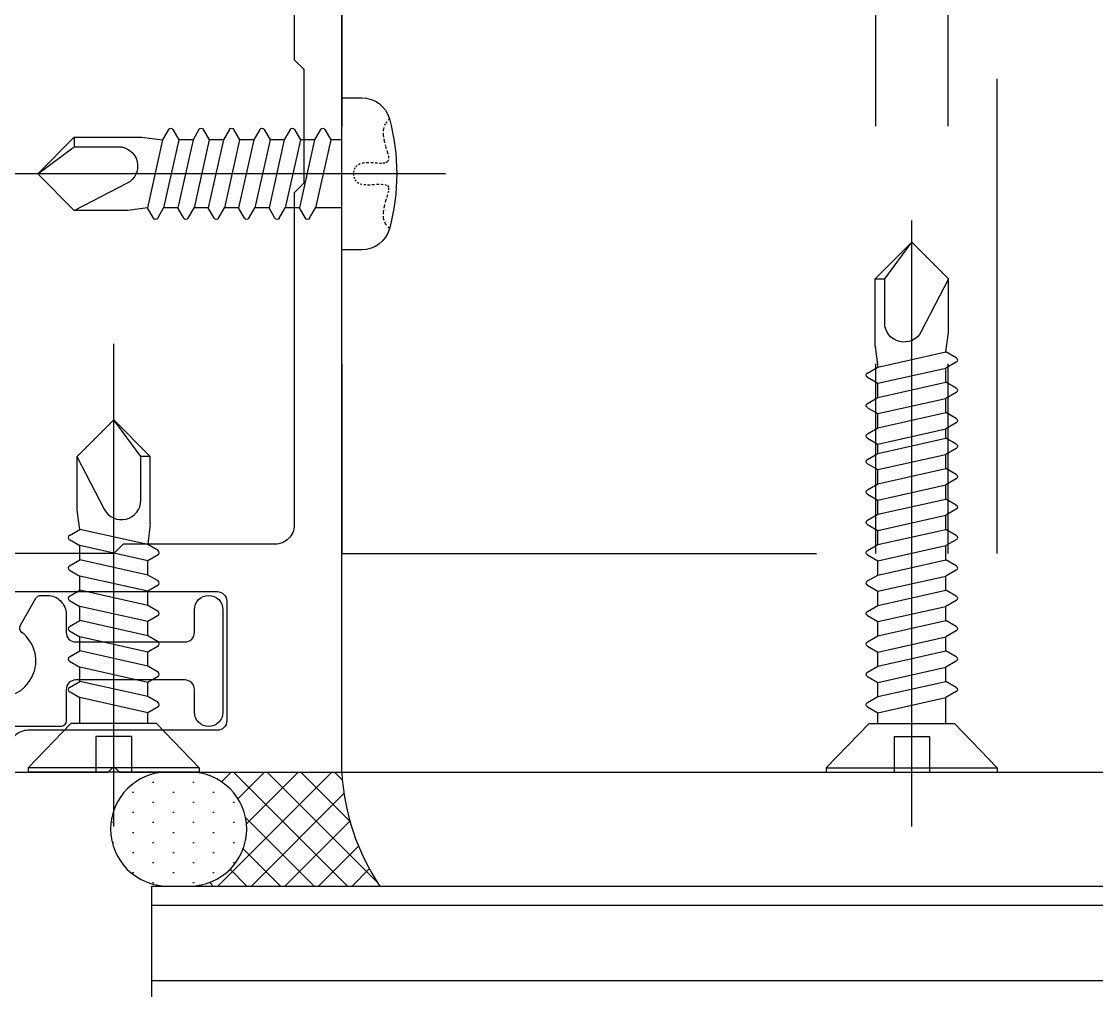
# Model space of a CAD drawing. Extents: x 93 to 3288, y 42 to 1146.
# Drawn here: x 151.6 to 208.1, y 240.1 to 291.1 of the extents above; entities that cross this region are included whole.
import ezdxf

# ---------------------------------------------------------------- set-up
doc = ezdxf.new("R2010")
doc.units = 0
doc.header["$LTSCALE"] = 200
doc.header["$MEASUREMENT"] = 0
for name, pattern in [('CEN-GAUN', [32.2, 30, -1, 0.2, -1]), ('DASHED', [0.3, 0.17, -0.13]), ('HIDDEN', [0.375, 0.25, -0.125]), ('PHANTOM', [25, 20, -1, 1, -1, 1, -1])]:
    doc.linetypes.add(name, pattern=pattern)
doc.layers.get('0').update_dxf_attribs({"linetype": 'CONTINUOUS'})
for name, color, linetype in [('05SB', 5, 'HIDDEN'), ('A-BACKUPROD', 2, 'CONTINUOUS'), ('A-DIES', 3, 'CONTINUOUS'), ('A-ELE', 60, 'CONTINUOUS'), ('A-HAT', 1, 'CONTINUOUS'), ('A-SCREW', 1, 'CONTINUOUS'), ('CEN', 1, 'CEN-GAUN'), ('Glass', 4, 'CONTINUOUS'), ('SEALANT', 1, 'CONTINUOUS')]:
    doc.layers.add(name, color=color, linetype=linetype)

# ---------------------------------------------------------------- blocks, each defined once
blk = doc.blocks.new('JA-DM-34(JA-D-326)')
at = {"layer": 'A-DIES'}
for points in [[(5102.953, 2561.892), (5056.053, 2561.892, -0.414214), (5055.553, 2562.392), (5055.553, 2568.692, -0.414214), (5056.053, 2569.192), (5066.003, 2569.192, 0.414214), (5067.003, 2570.192)], [(5052.003, 2498.892), (5052.003, 2533.892), (5051.503, 2534.392), (5051.503, 2540.392), (5052.003, 2540.892), (5052.003, 2558.392, -0.414214), (5053.003, 2559.392), (5061.003, 2559.392), (5061.503, 2559.892), (5067.503, 2559.892), (5068.003, 2559.392), (5091.003, 2559.392), (5091.503, 2559.892), (5097.503, 2559.892), (5098.003, 2559.392), (5106.003, 2559.392, -0.414214), (5107.003, 2558.392), (5107.003, 2540.892), (5107.503, 2540.392), (5107.503, 2534.392), (5107.003, 2533.892), (5107.003, 2498.892)]]:
    blk.add_lwpolyline(points, format="xyb", dxfattribs=at)
blk.add_lwpolyline([(5066.703, 2571.392), (5061.803, 2571.392), (5061.503, 2571.092), (5061.203, 2571.392), (5049.503, 2571.392), (5049.503, 2471.392)], dxfattribs=at)
blk = doc.blocks.new('SC')
at = {"color": 9}
for p, q in [((16364.657, -9698.824), (16364.657, -9689.824)), ((16364.882, -9689.824), (16364.657, -9689.824)), ((16364.882, -9698.824), (16364.657, -9698.824))]:
    blk.add_line(p, q, dxfattribs=at)
at = {"color": 9, "linetype": 'Continuous'}
for p, q in [((16364.882, -9698.824), (16364.882, -9689.824)), ((16364.882, -9689.824), (16367.207, -9692.074)), ((16367.207, -9696.574), (16367.207, -9692.074)), ((16368.894, -9691.989), (16368.579, -9692.534)), ((16369.119, -9691.989), (16369.433, -9692.534)), ((16370.494, -9691.989), (16370.179, -9692.534)), ((16370.719, -9691.989), (16371.033, -9692.534)), ((16372.094, -9691.989), (16371.779, -9692.534)), ((16372.319, -9691.989), (16372.633, -9692.534)), ((16373.694, -9691.989), (16373.379, -9692.534)), ((16373.919, -9691.989), (16374.233, -9692.534)), ((16375.294, -9691.989), (16374.979, -9692.534)), ((16375.519, -9691.989), (16375.833, -9692.534)), ((16376.894, -9691.989), (16376.579, -9692.534)), ((16377.119, -9691.989), (16377.433, -9692.534)), ((16367.207, -9692.534), (16368.579, -9692.534)), ((16367.779, -9696.114), (16368.579, -9692.534)), ((16368.633, -9696.114), (16369.433, -9692.534)), ((16369.379, -9696.114), (16370.179, -9692.534)), ((16369.433, -9692.534), (16370.179, -9692.534)), ((16370.233, -9696.114), (16371.033, -9692.534)), ((16370.979, -9696.114), (16371.779, -9692.534)), ((16371.033, -9692.534), (16371.779, -9692.534)), ((16371.833, -9696.114), (16372.633, -9692.534)), ((16372.579, -9696.114), (16373.379, -9692.534)), ((16372.633, -9692.534), (16373.379, -9692.534)), ((16373.433, -9696.114), (16374.233, -9692.534)), ((16374.179, -9696.114), (16374.979, -9692.534)), ((16374.233, -9692.534), (16374.979, -9692.534)), ((16375.033, -9696.114), (16375.833, -9692.534)), ((16375.779, -9696.114), (16376.579, -9692.534)), ((16375.833, -9692.534), (16376.579, -9692.534)), ((16376.633, -9696.114), (16377.433, -9692.534)), ((16377.433, -9692.534), (16378.455, -9692.396)), ((16378.455, -9692.396), (16381.28, -9692.396)), ((16381.275, -9692.388), (16378.497, -9693.827)), ((16383.207, -9694.324), (16381.28, -9692.396)), ((16383.207, -9694.324), (16381.28, -9696.251)), ((16381.28, -9695.751), (16383.207, -9694.324)), ((16367.207, -9696.114), (16367.779, -9696.114)), ((16368.094, -9696.659), (16367.779, -9696.114)), ((16368.319, -9696.659), (16368.633, -9696.114)), ((16368.633, -9696.114), (16369.379, -9696.114)), ((16369.694, -9696.659), (16369.379, -9696.114)), ((16369.919, -9696.659), (16370.233, -9696.114)), ((16370.233, -9696.114), (16370.979, -9696.114)), ((16371.294, -9696.659), (16370.979, -9696.114)), ((16371.519, -9696.659), (16371.833, -9696.114)), ((16371.833, -9696.114), (16372.579, -9696.114)), ((16372.894, -9696.659), (16372.579, -9696.114)), ((16373.119, -9696.659), (16373.433, -9696.114)), ((16373.433, -9696.114), (16374.179, -9696.114)), ((16374.494, -9696.659), (16374.179, -9696.114)), ((16374.719, -9696.659), (16375.033, -9696.114)), ((16375.033, -9696.114), (16375.779, -9696.114)), ((16376.094, -9696.659), (16375.779, -9696.114)), ((16376.319, -9696.659), (16376.633, -9696.114)), ((16377.719, -9696.251), (16376.633, -9696.114)), ((16378.965, -9695.751), (16381.28, -9695.751)), ((16381.28, -9696.251), (16381.28, -9695.751)), ((16364.882, -9698.824), (16367.207, -9696.574)), ((16377.719, -9696.251), (16381.28, -9696.251))]:
    blk.add_line(p, q, dxfattribs=at)
at = {"color": 9, "linetype": 'DASHED'}
for p, q in [((16366.532, -9693.386), (16364.657, -9693.386)), ((16366.532, -9695.261), (16366.532, -9693.386)), ((16366.532, -9695.261), (16364.657, -9695.261))]:
    blk.add_line(p, q, dxfattribs=at)
at = {"color": 9, "linetype": 'Continuous'}
for centre, radius, start, end in [((16369.006, -9692.054), 0.13, 30, 150), ((16370.606, -9692.054), 0.13, 30, 150), ((16372.206, -9692.054), 0.13, 30, 150), ((16373.806, -9692.054), 0.13, 30, 150), ((16375.406, -9692.054), 0.13, 30, 150), ((16377.006, -9692.054), 0.13, 30, 150), ((16378.965, -9694.732), 1.019, 117.365, 270), ((16368.206, -9696.594), 0.13, 210, 330), ((16369.806, -9696.594), 0.13, 210, 330), ((16371.406, -9696.594), 0.13, 210, 330), ((16373.006, -9696.594), 0.13, 210, 330), ((16374.606, -9696.594), 0.13, 210, 330), ((16376.206, -9696.594), 0.13, 210, 330)]:
    blk.add_arc(centre, radius, start, end, dxfattribs=at)
at = {"layer": 'CEN'}
blk.add_line((16361.787, -9694.324), (16387.207, -9694.324), dxfattribs=at)
blk = doc.blocks.new('JA-DM-03(JA-D-282)')
at = {"layer": 'A-DIES'}
blk.add_lwpolyline([(9.835, -5.3, 0.267949), (10.095, -5.15), (10.91, -3.737, 0.374693), (10.834, -3.351, -2.917647), (13.166, -3.351, 0.374693), (13.09, -3.737), (13.905, -5.15, 0.267949), (14.165, -5.3), (14.5, -5.3, 0.414214), (15.5, -4.3), (15.5, -3.35, -0.414214), (16, -2.85), (21.75, -2.85, -0.414214), (22.25, -3.35), (22.25, -4.55, 1), (23.75, -4.55), (23.75, 0.85, 1), (22.25, 0.85), (22.25, -0.35, -0.414214), (21.75, -0.85), (16, -0.85, -0.414214), (15.5, -0.35), (15.5, 1.3, 0.414214), (15.2, 1.6), (11, 1.6, -0.414214), (10, 2.6), (10, 4.117, -0.277513), (10.266, 4.558, 0.18552), (10.501, 4.829), (10.973, 6.127, 0.548619), (10.688, 6.499), (8.47, 6.305, 0.176327), (8.16, 6.16), (7.9, 5.9, 0.586901), (8.138, 5.06), (8.235, 5.034), (8.7, 3.3), (8.7, 3.1, -0.6885), (8.176, 2.9, 0.213422), (7.953, 3), (4.1, 3, -0.414214), (3.8, 3.3), (3.8, 3.516, -0.137872), (3.844, 3.672), (4.77, 5.189, 0.585524), (4.596, 5.5), (3.178, 5.5, 0.261413), (2.324, 5.021), (1.383, 3.479, -0.261413), (0.529, 3), (-0.529, 3, -0.261413), (-1.383, 3.479), (-2.324, 5.021, 0.261413), (-3.178, 5.5), (-4.596, 5.5, 0.585524), (-4.77, 5.189), (-3.844, 3.672, -0.137872), (-3.8, 3.516), (-3.8, 3.3, -0.414214), (-4.1, 3), (-7.953, 3, 0.213422), (-8.176, 2.9, -0.6885), (-8.7, 3.1), (-8.7, 3.3), (-8.235, 5.034), (-8.138, 5.06, 0.586901), (-7.9, 5.9), (-8.16, 6.16, 0.176327), (-8.47, 6.305), (-10.688, 6.499, 0.548619), (-10.973, 6.127), (-10.501, 4.829, 0.18552), (-10.266, 4.558, -0.277513), (-10, 4.117), (-10, 2.6, -0.414214), (-11, 1.6), (-15.2, 1.6, 0.414214), (-15.5, 1.3), (-15.5, -0.35, -0.414214), (-16, -0.85), (-21.75, -0.85, -0.414214), (-22.25, -0.35), (-22.25, 0.85, 1), (-23.75, 0.85), (-23.75, -4.55, 1), (-22.25, -4.55), (-22.25, -3.35, -0.414214), (-21.75, -2.85), (-16, -2.85, -0.414214), (-15.5, -3.35), (-15.5, -4.3, 0.414214), (-14.5, -5.3), (-14.165, -5.3, 0.267949), (-13.905, -5.15), (-13.09, -3.737, 0.374693), (-13.166, -3.351, -2.917647), (-10.834, -3.351, 0.374693), (-10.91, -3.737), (-10.095, -5.15, 0.267949), (-9.835, -5.3), (-9.5, -5.3, 0.414214), (-8.5, -4.3), (-8.5, -0.5, -0.414214), (-8, 0), (8, 0, -0.414214), (8.5, -0.5), (8.5, -4.3, 0.414214), (9.5, -5.3)], format="xyb", close=True, dxfattribs=at)
blk = doc.blocks.new('*U63')
at = {"layer": 'Glass', "color": 5, "linetype": 'PHANTOM', "ltscale": 2}
for p, q in [((21, -123.461), (21, 0)), ((25, 0), (25, -123.461))]:
    blk.add_line(p, q, dxfattribs=at)
at = {"layer": 'Glass'}
blk.add_lwpolyline([(20, -123.461), (20, 0), (26, 0), (26, -123.461)], dxfattribs=at)
blk = doc.blocks.new('A$C15B363F9')
at = {"layer": 'A-SCREW'}
for p, q in [((5.79, 19.996), (5.79, 19.428)), ((5.79, 19.428), (2.21, 18.628)), ((6.335, 19.114), (5.79, 19.428)), ((6.335, 18.889), (5.79, 18.574)), ((1.665, 18.314), (2.21, 18.628)), ((5.79, 18.574), (2.21, 17.774)), ((5.79, 18.574), (5.79, 17.828)), ((1.665, 18.089), (2.21, 17.774)), ((5.79, 17.828), (2.21, 17.028)), ((2.21, 17.774), (2.21, 17.028)), ((6.335, 17.514), (5.79, 17.828)), ((1.665, 16.714), (2.21, 17.028)), ((6.335, 17.289), (5.79, 16.974)), ((1.665, 16.489), (2.21, 16.174)), ((5.79, 16.974), (2.21, 16.174)), ((5.79, 16.974), (5.79, 16.228)), ((5.79, 16.228), (2.21, 15.428)), ((2.21, 16.174), (2.21, 15.428)), ((6.335, 15.914), (5.79, 16.228)), ((1.665, 15.114), (2.21, 15.428)), ((5.79, 15.374), (2.21, 14.574)), ((6.335, 15.689), (5.79, 15.374)), ((5.79, 15.374), (5.79, 14.628)), ((1.665, 14.889), (2.21, 14.574)), ((5.79, 14.628), (2.21, 13.828)), ((2.21, 14.574), (2.21, 13.828)), ((6.335, 14.314), (5.79, 14.628)), ((1.665, 13.514), (2.21, 13.828)), ((5.79, 13.774), (2.21, 12.974)), ((6.335, 14.089), (5.79, 13.774)), ((5.79, 13.774), (5.79, 13.028)), ((1.665, 13.289), (2.21, 12.974)), ((5.79, 13.028), (2.21, 12.228)), ((6.335, 12.714), (5.79, 13.028)), ((2.21, 12.974), (2.21, 12.228)), ((6.335, 12.489), (5.79, 12.174)), ((1.665, 11.914), (2.21, 12.228)), ((5.79, 12.174), (2.21, 11.374)), ((5.79, 12.174), (5.79, 11.428)), ((1.665, 11.689), (2.21, 11.374)), ((5.79, 11.428), (2.21, 10.628)), ((2.21, 11.374), (2.21, 10.628)), ((6.335, 11.114), (5.79, 11.428)), ((6.335, 10.889), (5.79, 10.574)), ((1.665, 10.314), (2.21, 10.628)), ((5.79, 10.574), (2.21, 9.774)), ((1.665, 10.089), (2.21, 9.774)), ((5.927, 5.927), (5.427, 5.927))]:
    blk.add_line(p, q, dxfattribs=at)
blk.add_lwpolyline([(0, 20), (8, 20), (8, 21.065, 0.338208), (6.895, 22.512, 0.133928), (1.105, 22.512, 0.338208), (0, 21.065)], format="xyb", close=True, dxfattribs=at)
at = {"layer": 'A-SCREW', "color": 6, "linetype": 'DASHED', "ltscale": 0.0004}
blk.add_lwpolyline([(6.895, 22.512), (6.633, 22.292), (6.34, 22.19), (6.031, 22.179), (5.72, 22.23), (5.42, 22.313), (5.147, 22.4), (4.915, 22.462), (4.738, 22.471), (4.625, 22.405), (4.566, 22.272), (4.547, 22.088), (4.552, 21.87), (4.568, 21.633), (4.578, 21.393), (4.569, 21.165), (4.526, 20.967), (4.437, 20.81), (4.312, 20.699), (4.162, 20.632), (4, 20.609), (3.838, 20.632), (3.688, 20.699), (3.563, 20.81), (3.474, 20.967), (3.431, 21.165), (3.422, 21.393), (3.432, 21.633), (3.448, 21.87), (3.453, 22.088), (3.434, 22.272), (3.375, 22.405), (3.262, 22.471), (3.085, 22.462), (2.853, 22.4), (2.58, 22.313), (2.28, 22.23), (1.969, 22.179), (1.66, 22.19), (1.367, 22.292), (1.105, 22.512)], dxfattribs=at)
at = {"layer": 'A-SCREW'}
for points in [[(2.21, 19.996), (2.21, 18.628)], [(2.21, 9.774), (2.073, 8.752), (2.073, 5.927), (4, 4), (5.927, 5.927), (5.927, 9.489), (5.79, 10.574)]]:
    blk.add_lwpolyline(points, dxfattribs=at)
blk.add_lwpolyline([(4, 4), (5.427, 5.927), (5.427, 8.242, 0.785758), (3.503, 8.711), (2.065, 5.932)], format="xyb", dxfattribs=at)
for centre, start, end in [((6.27, 19.001), 300, 60), ((1.73, 18.201), 120, 240), ((6.27, 17.401), 300, 60), ((1.73, 16.601), 120, 240), ((6.27, 15.801), 300, 60), ((1.73, 15.001), 120, 240), ((6.27, 14.201), 300, 60), ((1.73, 13.401), 120, 240), ((6.27, 12.601), 300, 60), ((1.73, 11.801), 120, 240), ((6.27, 11.001), 300, 60), ((1.73, 10.201), 120, 240)]:
    blk.add_arc(centre, 0.13, start, end, dxfattribs=at)
at = {"layer": 'CEN'}
blk.add_line((4, 25.465), (4, 0), dxfattribs=at)
blk = doc.blocks.new('SP30')
at = {"color": 6, "linetype": 'Continuous'}
for p, q in [((0, 27.9), (-1.927, 25.973)), ((0, 27.9), (1.927, 25.973)), ((1.427, 25.973), (0, 27.9)), ((-1.935, 25.968), (-0.497, 23.189)), ((-1.927, 23.147), (-1.927, 25.973)), ((1.427, 23.658), (1.427, 25.973)), ((1.927, 25.973), (1.427, 25.973)), ((1.927, 22.411), (1.927, 25.973)), ((-1.79, 22.126), (-1.927, 23.147)), ((-2.335, 21.811), (-1.79, 22.126)), ((1.79, 21.326), (-1.79, 22.126)), ((1.927, 22.411), (1.79, 21.326)), ((-2.335, 21.586), (-1.79, 21.272)), ((1.79, 20.472), (-1.79, 21.272)), ((-1.79, 20.526), (-1.79, 21.272)), ((2.335, 21.011), (1.79, 21.326)), ((-2.335, 20.211), (-1.79, 20.526)), ((1.79, 19.726), (-1.79, 20.526)), ((2.335, 20.786), (1.79, 20.472)), ((1.79, 19.726), (1.79, 20.472)), ((-2.335, 19.986), (-1.79, 19.672)), ((1.79, 18.872), (-1.79, 19.672)), ((-1.79, 18.926), (-1.79, 19.672)), ((2.335, 19.411), (1.79, 19.726)), ((-2.335, 18.611), (-1.79, 18.926)), ((1.79, 18.126), (-1.79, 18.926)), ((2.335, 19.186), (1.79, 18.872)), ((1.79, 18.126), (1.79, 18.872)), ((-2.335, 18.386), (-1.79, 18.072)), ((2.335, 17.811), (1.79, 18.126)), ((-2.335, 17.261), (-1.79, 17.576)), ((1.79, 17.272), (-1.79, 18.072)), ((-1.79, 17.576), (-1.79, 18.072)), ((1.79, 16.776), (-1.79, 17.576)), ((2.335, 17.586), (1.79, 17.272)), ((-2.335, 17.036), (-1.79, 16.722)), ((1.79, 16.776), (1.79, 17.272)), ((1.79, 15.922), (-1.79, 16.722)), ((-1.79, 15.976), (-1.79, 16.722)), ((2.335, 16.461), (1.79, 16.776)), ((-2.335, 15.661), (-1.79, 15.976)), ((1.79, 15.176), (-1.79, 15.976)), ((2.335, 16.236), (1.79, 15.922)), ((1.79, 15.176), (1.79, 15.922)), ((-2.335, 15.436), (-1.79, 15.122)), ((1.79, 14.322), (-1.79, 15.122)), ((-1.79, 14.376), (-1.79, 15.122)), ((2.335, 14.861), (1.79, 15.176)), ((-2.335, 14.061), (-1.79, 14.376)), ((1.79, 13.576), (-1.79, 14.376)), ((1.79, 13.576), (-1.79, 14.376)), ((2.335, 14.636), (1.79, 14.322)), ((1.79, 13.576), (1.79, 14.322)), ((1.79, 13.576), (1.79, 14.322)), ((-2.335, 13.836), (-1.79, 13.522)), ((-2.335, 13.836), (-1.79, 13.522)), ((1.79, 12.722), (-1.79, 13.522)), ((-1.79, 12.776), (-1.79, 13.522)), ((2.335, 13.261), (1.79, 13.576)), ((2.335, 13.036), (1.79, 12.722)), ((-2.335, 12.461), (-1.79, 12.776)), ((1.79, 11.976), (-1.79, 12.776)), ((1.79, 11.976), (1.79, 12.722)), ((-2.335, 12.236), (-1.79, 11.922)), ((1.79, 11.122), (-1.79, 11.922)), ((-1.79, 11.176), (-1.79, 11.922)), ((2.335, 11.661), (1.79, 11.976)), ((2.335, 11.436), (1.79, 11.122)), ((-2.335, 10.861), (-1.79, 11.176)), ((1.79, 10.376), (-1.79, 11.176)), ((1.79, 10.376), (-1.79, 11.176)), ((1.79, 10.376), (1.79, 11.122)), ((1.79, 10.376), (1.79, 11.122)), ((-2.335, 10.636), (-1.79, 10.322)), ((-2.335, 10.636), (-1.79, 10.322)), ((1.79, 9.522), (-1.79, 10.322)), ((-1.79, 9.576), (-1.79, 10.322)), ((2.335, 10.061), (1.79, 10.376)), ((2.335, 9.836), (1.79, 9.522)), ((-2.335, 9.261), (-1.79, 9.576)), ((1.79, 8.776), (-1.79, 9.576)), ((1.79, 8.776), (1.79, 9.522)), ((-2.335, 9.036), (-1.79, 8.722)), ((1.79, 7.922), (-1.79, 8.722)), ((-1.79, 7.976), (-1.79, 8.722)), ((2.335, 8.461), (1.79, 8.776)), ((-2.335, 7.661), (-1.79, 7.976)), ((1.79, 7.176), (-1.79, 7.976)), ((1.79, 7.176), (-1.79, 7.976)), ((2.335, 8.236), (1.79, 7.922)), ((1.79, 7.176), (1.79, 7.922)), ((1.79, 7.176), (1.79, 7.922)), ((-2.335, 7.436), (-1.79, 7.122)), ((-2.335, 7.436), (-1.79, 7.122)), ((1.79, 6.322), (-1.79, 7.122)), ((-1.79, 6.376), (-1.79, 7.122)), ((2.335, 6.861), (1.79, 7.176)), ((-2.335, 6.061), (-1.79, 6.376)), ((1.79, 5.576), (-1.79, 6.376)), ((2.335, 6.636), (1.79, 6.322)), ((1.79, 5.576), (1.79, 6.322)), ((-2.335, 5.836), (-1.79, 5.522)), ((1.79, 4.722), (-1.79, 5.522)), ((-1.79, 4.776), (-1.79, 5.522)), ((2.335, 5.261), (1.79, 5.576)), ((-2.335, 4.461), (-1.79, 4.776)), ((1.79, 3.976), (-1.79, 4.776)), ((2.335, 5.036), (1.79, 4.722)), ((1.79, 3.976), (1.79, 4.722)), ((-2.335, 4.236), (-1.79, 3.922)), ((2.335, 3.661), (1.79, 3.976)), ((1.79, 3.122), (-1.79, 3.922)), ((-1.79, 2.55), (-1.79, 3.922)), ((2.335, 3.436), (1.79, 3.122)), ((1.79, 2.55), (1.79, 3.122)), ((-4.5, 0.225), (-2.25, 2.55)), ((2.25, 2.55), (-2.25, 2.55)), ((4.5, 0.225), (2.25, 2.55)), ((4.5, 0.225), (-4.5, 0.225))]:
    blk.add_line(p, q, dxfattribs=at)
at = {"color": 6, "linetype": 'DASHED'}
for p, q in [((-0.937, 1.875), (-0.937, 0)), ((0.937, 1.875), (-0.937, 1.875)), ((0.937, 1.875), (0.937, 0))]:
    blk.add_line(p, q, dxfattribs=at)
at = {"color": 6}
for p, q in [((-4.5, 0.225), (-4.5, 0)), ((4.5, 0), (-4.5, 0)), ((4.5, 0.225), (4.5, 0))]:
    blk.add_line(p, q, dxfattribs=at)
at = {"color": 6, "linetype": 'Continuous'}
for centre, radius, start, end in [((0.408, 23.658), 1.019, 207.365, 0), ((-2.27, 21.699), 0.13, 120, 240), ((2.27, 20.899), 0.13, 300, 60), ((-2.27, 20.099), 0.13, 120, 240), ((2.27, 19.299), 0.13, 300, 60), ((-2.27, 18.499), 0.13, 120, 240), ((2.27, 17.699), 0.13, 300, 60), ((-2.27, 17.149), 0.13, 120, 240), ((2.27, 16.349), 0.13, 300, 60), ((-2.27, 15.549), 0.13, 120, 240), ((2.27, 14.749), 0.13, 300, 60), ((-2.27, 13.949), 0.13, 120, 240), ((2.27, 13.149), 0.13, 300, 60), ((-2.27, 12.349), 0.13, 120, 240), ((2.27, 11.549), 0.13, 300, 60), ((-2.27, 10.749), 0.13, 120, 240), ((2.27, 9.949), 0.13, 300, 60), ((-2.27, 9.149), 0.13, 120, 240), ((2.27, 8.349), 0.13, 300, 60), ((-2.27, 7.549), 0.13, 120, 240), ((2.27, 6.749), 0.13, 300, 60), ((-2.27, 5.949), 0.13, 120, 240), ((2.27, 5.149), 0.13, 300, 60), ((-2.27, 4.349), 0.13, 120, 240), ((2.27, 3.549), 0.13, 300, 60)]:
    blk.add_arc(centre, radius, start, end, dxfattribs=at)
at = {"layer": 'CEN'}
blk.add_line((0, -2.87), (0, 29.044), dxfattribs=at)
blk = doc.blocks.new('SHARE BLOCK-2')
at = {"layer": '05SB', "ltscale": 0.5}
for p, q in [((0, 0), (0, -85)), ((3.8, 0), (3.8, -85))]:
    blk.add_line(p, q, dxfattribs=at)
blk.add_lwpolyline([(-2.6, 0), (31.9, 0), (31.9, -85), (-2.6, -85)], close=True, dxfattribs=at)
at = {"rotation": 90.00000000155603}
blk.add_blockref('A$C15B363F9', (51.9, -69), dxfattribs=at)
blk.add_blockref('SP30', (1.891, -96.5, 0))
blk = doc.blocks.new('*X11')
at = {"color": 0}
for p, q in [((571.334, 838.266), (577.107, 844.04)), ((572.751, 841.452), (575.339, 844.04)), ((572.875, 838.04), (578.875, 844.04)), ((573.156, 843.624), (573.572, 844.04)), ((579.709, 838.04), (573.709, 844.04)), ((578.2, 841.317), (575.477, 844.04)), ((578.648, 842.637), (577.245, 844.04)), ((579.519, 843.533), (579.012, 844.04)), ((580.581, 843.978), (580.643, 844.04)), ((580.805, 844.016), (580.78, 844.04)), ((577.941, 838.04), (573.068, 842.913)), ((576.174, 838.04), (572.754, 841.46)), ((574.643, 838.04), (578.249, 841.647)), ((574.406, 838.04), (572.301, 840.145)), ((576.411, 838.04), (578.373, 840.002)), ((572.638, 838.04), (571.732, 838.946)), ((578.178, 838.04), (579.061, 838.923)), ((579.946, 838.04), (580.136, 838.23))]:
    blk.add_line(p, q, dxfattribs=at)

msp = doc.modelspace()

# ---------------------------------------------------------------- hatches: boundary and pattern name
h = msp.add_hatch()
h.set_pattern_fill('DOTS', color=1, scale=0.666667, angle=-90, style=0)
h.set_pattern_definition([(270, (-4196.5568, -1535.9426), (1.05833333, -0.52916667), [0, -1.05833333])])
edge = h.paths.add_edge_path()
edge.add_arc((160.404, 248.583), 3, 270.0014, 449.9986)
edge.add_line((160.404, 251.583), (158.962, 251.583))
edge.add_arc((159.355, 248.343), 3.263, 96.9274, 121.4412)
edge.add_arc((159.299, 248.555), 3.054, 122.6278, 253.1329)
edge.add_line((158.413, 245.633), (160.404, 245.583))

# ---------------------------------------------------------------- linework, layer by layer
msp.add_arc((160.404, 248.583), 3, 270, 90)
at = {"layer": 'A-BACKUPROD'}
for centre, start, end in [((159.242, 248.583), 90, 270), ((160.404, 248.583), 270, 90)]:
    msp.add_arc(centre, 3, start, end, dxfattribs=at)
at = {"layer": 'A-ELE'}
msp.add_line((168.404, 251.583, 0), (281.865, 251.583, 0), dxfattribs=at)
at = {"layer": 'SEALANT'}
msp.add_arc((180.546, 252.297), 12.163, 183.3658, 213.5041, dxfattribs=at)

# ---------------------------------------------------------------- block references
for name, p, rotation in [('JA-DM-34(JA-D-326)', (5217.907, 2822.975), 180), ('SC', (-9537.92, -16113.075), 90.00000000000001), ('*U63', (158.404, 219.583), 90.00000000000001)]:
    msp.add_blockref(name, p, dxfattribs=dict(rotation=rotation))
at = {"xscale": -1}
msp.add_blockref('SHARE BLOCK-2', (200.304, 348.082, 0), dxfattribs=at)
at = {"xscale": -1, "rotation": 180}
msp.add_blockref('JA-DM-03(JA-D-282)', (138.404, 255.583), dxfattribs=at)
at = {"layer": 'A-HAT', "color": 252, "xscale": -1}
msp.add_blockref('*X11', (741.591, -592.458), dxfattribs=at)

doc.saveas('drawing.dxf')
